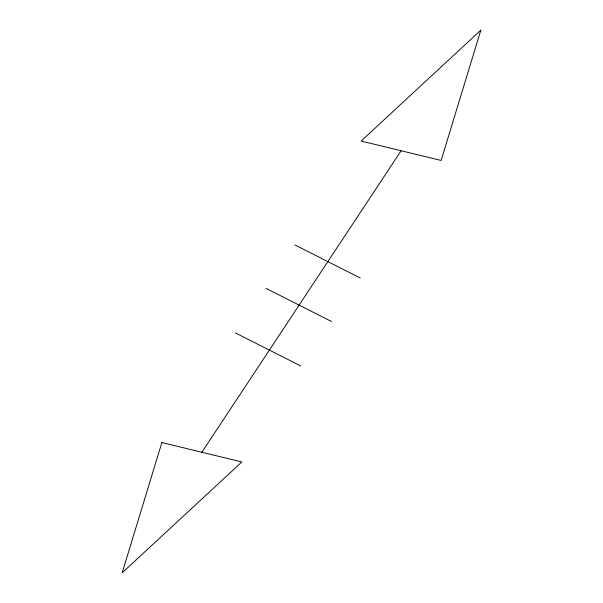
<?xml version="1.0" encoding="UTF-8"?>
<svg xmlns="http://www.w3.org/2000/svg" width="603" height="603" viewBox="0 0 603 603"><rect width="100%" height="100%" fill="white"/><g stroke="black" fill="none" stroke-linecap="round" stroke-linejoin="round"><path stroke-width="0.9" d="M201.869 452.25L401.131 150.75M294.867 244.916L360.315 278.036M266.119 288.415L331.575 321.527M235.313 332.856L300.761 365.976M161.875 442.549L122.16 572.85L241.856 461.951L161.875 442.549M480.84 30.15L441.125 160.451L361.144 141.049L480.84 30.15"/></g></svg>
